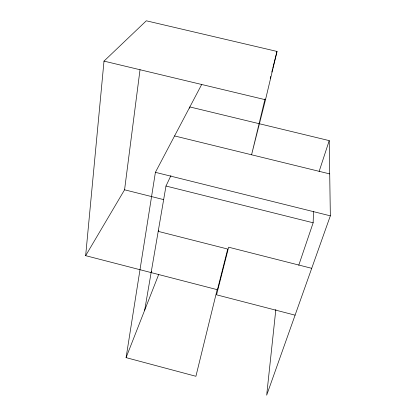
<?xml version="1.0" encoding="UTF-8"?>
<svg xmlns="http://www.w3.org/2000/svg" width="416" height="416" viewBox="0 0 416 416"><rect width="100%" height="100%" fill="white"/><g stroke="black" fill="none" stroke-linecap="round" stroke-linejoin="round"><path stroke-width="0.62" d="M298.761 265.242L313.149 222.789L313.513 211.24M158.725 230.178L158.205 231.369L227.724 249.049L217.433 289.723L85.66 255.668L104 61.121L146.318 20.8L277.014 51.433L265.496 99.752L251.571 154.783L265.034 98.951M275.844 309.431L266.677 395.2L330.34 215.836L329.217 140.618L189.852 106.943L189.623 108.217M85.66 255.668L124.571 189.795L140.031 69.633M217.318 289.047L195.91 376.288L126.084 357.63L155.402 172.328L201.718 84.422M144.674 310.232L165.984 186.03L170.94 175.568M270.234 78.322L270.707 76.445M271.809 72.067L272.438 69.566M272.756 68.318L277.014 51.433M319.14 171.428L329.217 140.618M126.084 357.63L158.657 274.565M151.133 272.589L151.622 271.398M104 61.121L265.496 99.752M174.574 135.938L329.711 173.909M155.402 172.328L330.34 215.836M165.984 186.03L313.149 222.789M124.571 189.795L163.504 199.576M311.714 268.315L228.634 247.203L216.559 294.819L295.084 315.156"/></g></svg>
